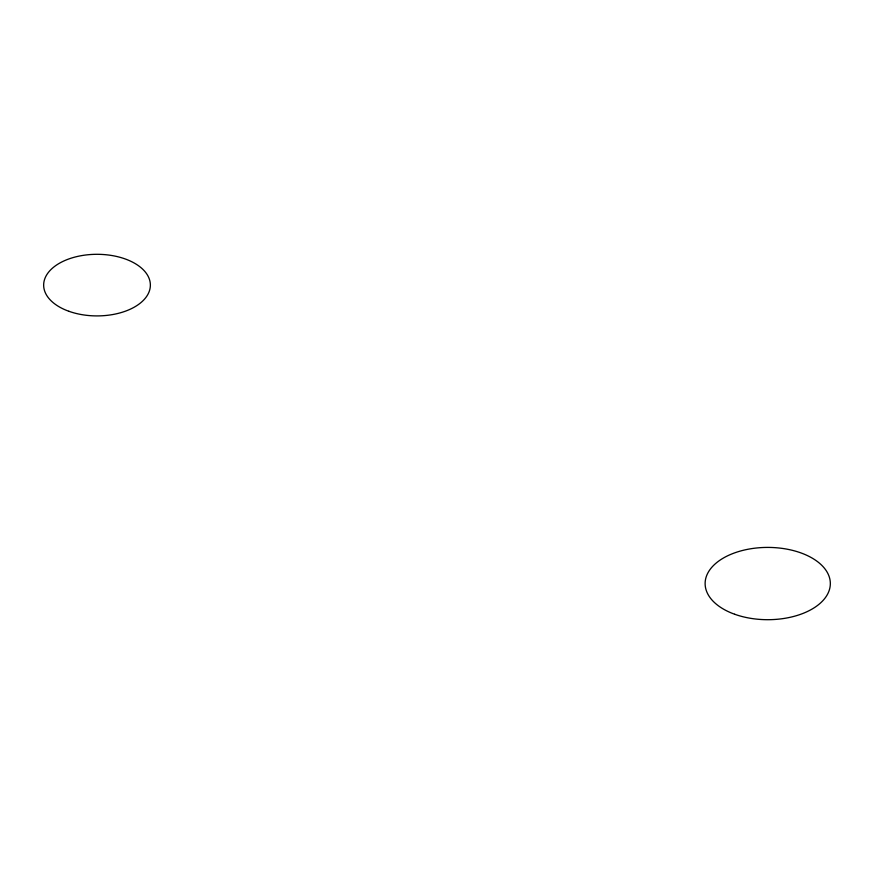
<?xml version="1.0" encoding="UTF-8"?>
<svg xmlns="http://www.w3.org/2000/svg" width="874" height="874" viewBox="0 0 874 874"><rect width="100%" height="100%" fill="white"/><g stroke="black" fill="none" stroke-linecap="round" stroke-linejoin="round"><path stroke-width="1.31" d="M734.706 614.258A62.6 36.14 0 0 0 830.3 584.717A62.6 36.14 0 0 0 738.18 551.691A62.6 36.14 0 0 0 734.706 614.258M68.871 311.275A53.347 30.798 0 0 0 150.339 286.093A53.347 30.798 0 0 0 71.843 257.95A53.347 30.798 0 0 0 68.871 311.275"/></g></svg>
